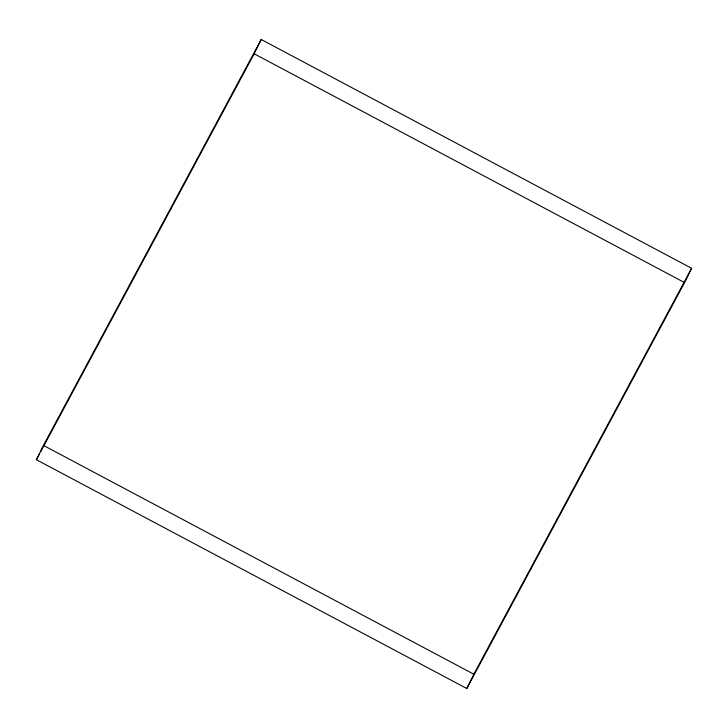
<?xml version="1.0" encoding="UTF-8"?>
<svg xmlns="http://www.w3.org/2000/svg" width="728" height="728" viewBox="0 0 728 728"><rect width="100%" height="100%" fill="white"/><g stroke="black" fill="none" stroke-linecap="round" stroke-linejoin="round"><path stroke-width="1.09" d="M36.4 459.723L43.443 445.409L261.206 39.476L691.6 268.277L684.557 282.591L466.794 688.524L36.4 459.723L39.63 453.708M40.704 451.706L254.163 53.781L261.206 39.476M466.794 688.524L473.837 674.219L691.6 268.277M254.163 53.781L684.557 282.591M43.443 445.409L473.837 674.219"/></g></svg>
